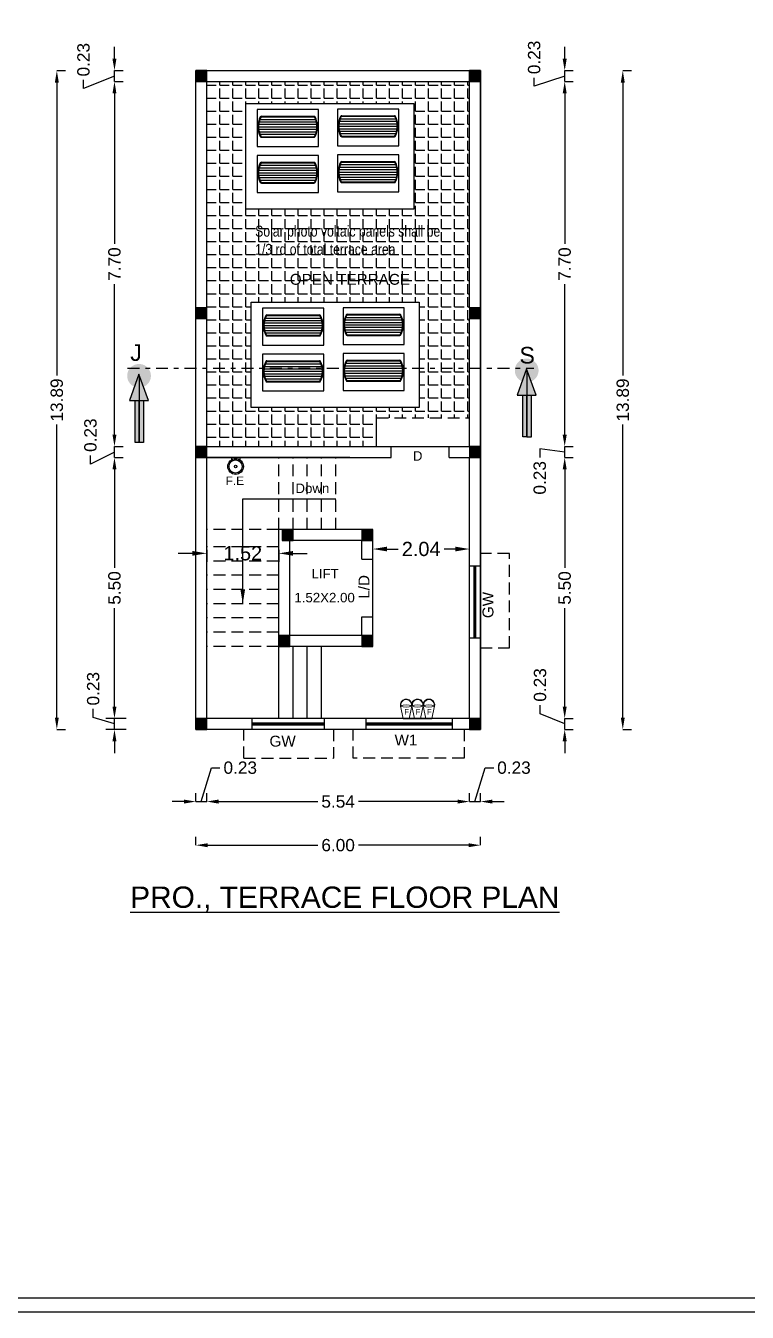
# Model space of a CAD drawing. Header units: metres. Extents: x 31 to 185, y 214 to 372.
# Drawn here: x 93.42 to 108.63, y 253.11 to 280.24 of the extents above; entities that cross this region are included whole.
import ezdxf

# ---------------------------------------------------------------- set-up
doc = ezdxf.new("R2010")
doc.units = ezdxf.units.M
doc.header["$MEASUREMENT"] = 0
doc.linetypes.add('DASHDOT2', pattern=[0.5, 0.25, -0.125, 0, -0.125])
doc.linetypes.add('DASHED2', pattern=[0.375, 0.25, -0.125])
doc.layers.add('0 @ 1', color=7, linetype='Continuous')
doc.layers.add('SOLAR_PANEL', color=3, linetype='Continuous')
doc.styles.add('M Arial', font='arial.ttf', dxfattribs={"height": 9})
doc.styles.add('ROMANT', font='arial.ttf', dxfattribs={"height": 15})
doc.styles.add('SANSSERIF', font='sanss___.ttf', dxfattribs={"width": 0.8, "height": 4})
doc.styles.get("Standard").update_dxf_attribs({"font": 'arial.ttf'})
doc.styles.add('style1', font='arialbd.ttf', dxfattribs={"height": 9})
doc.styles.add('style2', font='arial.ttf')
doc.dimstyles.new('Annotative', dxfattribs={"dimscale": 0, "dimtxt": 0.3, "dimasz": 0.3, "dimexe": 0.18, "dimexo": 0.0625, "dimgap": 0.09, "dimtad": 0, "dimzin": 0, "dimdsep": 46, "dimtxsty": 'Standard', "dimcen": 0.09, "dimadec": 0, "dimazin": 0, "dimtfac": 1, "dimtofl": 0, "dimtmove": 0, "dimatfit": 3, "dimfxl": 0, "dimtolj": 1, "dimtzin": 0, "dimarcsym": 0})
doc.dimstyles.new('Standard$0', dxfattribs={"dimtxt": 0.5, "dimasz": 0.5, "dimexe": 0, "dimexo": 1, "dimgap": 0, "dimtad": 0, "dimdec": 4, "dimzin": 0, "dimdsep": 46, "dimlunit": 4, "dimtxsty": 'Standard', "dimcen": 0.09, "dimadec": 0, "dimazin": 0, "dimtfac": 1, "dimtdec": 4, "dimtofl": 0, "dimtmove": 0, "dimatfit": 3, "dimfxl": 0, "dimtolj": 1, "dimtzin": 0, "dimarcsym": 0})
doc.dimstyles.new('STANDARD$7', dxfattribs={"dimtxt": 200, "dimasz": 100, "dimexe": 200, "dimexo": 200, "dimgap": 100, "dimtad": 1, "dimzin": 12, "dimdsep": 46, "dimtxsty": 'style1', "dimblk": 'OBLIQUE', "dimblk1": 'DOT', "dimblk2": 'DOT', "dimsah": 1, "dimcen": 200, "dimse1": 1, "dimse2": 1, "dimclrd": 6, "dimclre": 3, "dimclrt": 6, "dimadec": 0, "dimazin": 0, "dimtfac": 1, "dimtix": 1, "dimtmove": 2, "dimatfit": 3, "dimldrblk": 'DOT', "dimfxl": 0, "dimtolj": 1, "dimtzin": 12, "dimarcsym": 0})

# ---------------------------------------------------------------- blocks, each defined once
blk = doc.blocks.new('*D245')
at = {"color": 0, "lineweight": -2, "ltscale": 10}
for p, q in [((97.233, 269.187), (97.233, 268.931)), ((98.753, 269.187), (98.753, 268.931)), ((96.933, 269.111), (96.633, 269.111)), ((99.053, 269.111), (99.353, 269.111))]:
    blk.add_line(p, q, dxfattribs=at)
for points in [[(96.933, 269.161), (96.933, 269.061), (97.233, 269.111)], [(99.053, 269.161), (99.053, 269.061), (98.753, 269.111)]]:
    blk.add_solid(points, dxfattribs=at)
at = {"layer": 'Defpoints', "color": 0, "lineweight": -2, "ltscale": 10}
for p in [(97.233, 269.249), (98.753, 269.249), (97.233, 269.111)]:
    blk.add_point(p, dxfattribs=at)
at = {"color": 0, "lineweight": -2, "ltscale": 10, "insert": (97.993, 269.111), "char_height": 0.3, "attachment_point": 5}
blk.add_mtext('\\A1;1.52', dxfattribs=at)
blk = doc.blocks.new('*D246')
at = {"color": 0, "lineweight": -2, "ltscale": 10}
for p, q in [((100.733, 269.202), (100.733, 269.382)), ((101.033, 269.202), (101.272, 269.202)), ((102.473, 269.202), (102.235, 269.202)), ((102.773, 269.202), (102.773, 269.382))]:
    blk.add_line(p, q, dxfattribs=at)
for points in [[(101.033, 269.252), (101.033, 269.152), (100.733, 269.202)], [(102.473, 269.252), (102.473, 269.152), (102.773, 269.202)]]:
    blk.add_solid(points, dxfattribs=at)
at = {"layer": 'Defpoints', "color": 0, "lineweight": -2, "ltscale": 10}
for p in [(100.733, 269.192), (102.773, 269.202), (102.773, 269.192)]:
    blk.add_point(p, dxfattribs=at)
at = {"color": 0, "lineweight": -2, "ltscale": 10, "insert": (101.753, 269.202), "char_height": 0.3, "attachment_point": 5}
blk.add_mtext('\\A1;2.04', dxfattribs=at)
blk = doc.blocks.new('*D150')
at = {"color": 0, "lineweight": -2}
for p, q in [((104.26, 265.728), (104.26, 265.908)), ((104.779, 265.879), (104.779, 266.129)), ((104.779, 265.514), (104.26, 265.728)), ((104.779, 265.629), (104.959, 265.629)), ((104.779, 265.399), (104.779, 265.629)), ((104.779, 265.399), (104.959, 265.399)), ((104.779, 265.149), (104.779, 264.899))]:
    blk.add_line(p, q, dxfattribs=at)
for points in [[(104.737, 265.879), (104.821, 265.879), (104.779, 265.629)], [(104.737, 265.149), (104.821, 265.149), (104.779, 265.399)]]:
    blk.add_solid(points, dxfattribs=at)
at = {"layer": 'Defpoints', "color": 0, "lineweight": -2}
for p in [(104.779, 265.629), (104.779, 265.629), (104.779, 265.399)]:
    blk.add_point(p, dxfattribs=at)
at = {"color": 0, "insert": (104.26, 266.336), "char_height": 0.26, "attachment_point": 5, "rotation": 90}
blk.add_mtext('\\A1;0.23', dxfattribs=at)
blk = doc.blocks.new('*D151')
at = {"color": 0, "lineweight": -2}
for p, q in [((104.779, 271.132), (104.959, 271.132)), ((104.779, 270.882), (104.779, 268.808)), ((104.779, 265.879), (104.779, 267.954)), ((104.779, 265.629), (104.959, 265.629))]:
    blk.add_line(p, q, dxfattribs=at)
for points in [[(104.737, 270.882), (104.821, 270.882), (104.779, 271.132)], [(104.737, 265.879), (104.821, 265.879), (104.779, 265.629)]]:
    blk.add_solid(points, dxfattribs=at)
at = {"layer": 'Defpoints', "color": 0, "lineweight": -2}
for p in [(104.779, 271.132), (104.779, 271.132), (104.779, 265.629)]:
    blk.add_point(p, dxfattribs=at)
at = {"color": 0, "insert": (104.779, 268.381), "char_height": 0.26, "attachment_point": 5, "rotation": 90}
blk.add_mtext('\\A1;5.50', dxfattribs=at)
blk = doc.blocks.new('*D128')
at = {"color": 0, "lineweight": -2}
for p, q in [((104.779, 271.612), (104.779, 271.862)), ((104.779, 271.362), (104.959, 271.362)), ((104.779, 271.132), (104.779, 271.362)), ((104.779, 271.247), (104.254, 271.312)), ((104.254, 271.312), (104.254, 271.132)), ((104.779, 271.132), (104.959, 271.132)), ((104.779, 270.882), (104.779, 270.632))]:
    blk.add_line(p, q, dxfattribs=at)
for points in [[(104.737, 271.612), (104.821, 271.612), (104.779, 271.362)], [(104.737, 270.882), (104.821, 270.882), (104.779, 271.132)]]:
    blk.add_solid(points, dxfattribs=at)
at = {"layer": 'Defpoints', "color": 0, "lineweight": -2}
for p in [(104.779, 271.362), (104.779, 271.362), (104.779, 271.132)]:
    blk.add_point(p, dxfattribs=at)
at = {"color": 0, "insert": (104.254, 270.704), "char_height": 0.26, "attachment_point": 5, "rotation": 90}
blk.add_mtext('\\A1;0.23', dxfattribs=at)
blk = doc.blocks.new('*D129')
at = {"color": 0, "lineweight": -2}
for p, q in [((104.779, 279.061), (104.959, 279.061)), ((104.779, 278.811), (104.779, 275.638)), ((104.779, 271.612), (104.779, 274.785)), ((104.779, 271.362), (104.959, 271.362))]:
    blk.add_line(p, q, dxfattribs=at)
for points in [[(104.737, 278.811), (104.821, 278.811), (104.779, 279.061)], [(104.737, 271.612), (104.821, 271.612), (104.779, 271.362)]]:
    blk.add_solid(points, dxfattribs=at)
at = {"layer": 'Defpoints', "color": 0, "lineweight": -2}
for p in [(104.779, 279.061), (104.779, 279.061), (104.779, 271.362)]:
    blk.add_point(p, dxfattribs=at)
at = {"color": 0, "insert": (104.779, 275.212), "char_height": 0.26, "attachment_point": 5, "rotation": 90}
blk.add_mtext('\\A1;7.70', dxfattribs=at)
blk = doc.blocks.new('*D130')
at = {"color": 0, "lineweight": -2}
for p, q in [((104.779, 279.541), (104.779, 279.791)), ((104.779, 279.291), (104.959, 279.291)), ((104.779, 279.061), (104.779, 279.291)), ((104.779, 279.176), (104.136, 278.963)), ((104.136, 278.963), (104.136, 279.143)), ((104.779, 279.061), (104.959, 279.061)), ((104.779, 278.811), (104.779, 278.561))]:
    blk.add_line(p, q, dxfattribs=at)
for points in [[(104.737, 279.541), (104.821, 279.541), (104.779, 279.291)], [(104.737, 278.811), (104.821, 278.811), (104.779, 279.061)]]:
    blk.add_solid(points, dxfattribs=at)
at = {"layer": 'Defpoints', "color": 0, "lineweight": -2}
for p in [(104.779, 279.291), (104.779, 279.291), (104.779, 279.061)]:
    blk.add_point(p, dxfattribs=at)
at = {"color": 0, "insert": (104.136, 279.57), "char_height": 0.26, "attachment_point": 5, "rotation": 90}
blk.add_mtext('\\A1;0.23', dxfattribs=at)
blk = doc.blocks.new('*D131')
at = {"color": 0, "lineweight": -2}
for p, q in [((106.004, 279.291), (106.184, 279.291)), ((106.004, 279.041), (106.004, 272.862)), ((106.004, 265.649), (106.004, 271.828)), ((106.004, 265.399), (106.184, 265.399))]:
    blk.add_line(p, q, dxfattribs=at)
for points in [[(105.962, 279.041), (106.045, 279.041), (106.004, 279.291)], [(105.962, 265.649), (106.045, 265.649), (106.004, 265.399)]]:
    blk.add_solid(points, dxfattribs=at)
at = {"layer": 'Defpoints', "color": 0, "lineweight": -2}
for p in [(106.004, 279.291), (106.004, 279.291), (106.004, 265.399)]:
    blk.add_point(p, dxfattribs=at)
at = {"color": 0, "insert": (106.004, 272.345), "char_height": 0.26, "attachment_point": 5, "rotation": 90}
blk.add_mtext('\\A1;13.89', dxfattribs=at)
blk = doc.blocks.new('*D132')
at = {"color": 0, "lineweight": -2}
for p, q in [((95.289, 265.879), (95.289, 266.129)), ((94.841, 265.649), (94.841, 265.829)), ((95.289, 265.514), (94.841, 265.649)), ((95.533, 265.629), (95.109, 265.629)), ((95.289, 265.399), (95.289, 265.629)), ((95.533, 265.399), (95.109, 265.399)), ((95.289, 265.149), (95.289, 264.899))]:
    blk.add_line(p, q, dxfattribs=at)
for points in [[(95.247, 265.879), (95.33, 265.879), (95.289, 265.629)], [(95.247, 265.149), (95.33, 265.149), (95.289, 265.399)]]:
    blk.add_solid(points, dxfattribs=at)
at = {"layer": 'Defpoints', "color": 0, "lineweight": -2}
for p in [(95.289, 265.629), (95.596, 265.629), (95.596, 265.399)]:
    blk.add_point(p, dxfattribs=at)
at = {"color": 0, "insert": (94.841, 266.256), "char_height": 0.26, "attachment_point": 5, "rotation": 90}
blk.add_mtext('\\A1;0.23', dxfattribs=at)
blk = doc.blocks.new('*D133')
at = {"color": 0, "lineweight": -2}
for p, q in [((95.289, 271.132), (95.469, 271.132)), ((95.289, 270.882), (95.289, 268.808)), ((95.289, 265.879), (95.289, 267.954)), ((95.533, 265.629), (95.109, 265.629))]:
    blk.add_line(p, q, dxfattribs=at)
for points in [[(95.247, 270.882), (95.33, 270.882), (95.289, 271.132)], [(95.247, 265.879), (95.33, 265.879), (95.289, 265.629)]]:
    blk.add_solid(points, dxfattribs=at)
at = {"layer": 'Defpoints', "color": 0, "lineweight": -2}
for p in [(95.289, 271.132), (95.289, 271.132), (95.596, 265.629)]:
    blk.add_point(p, dxfattribs=at)
at = {"color": 0, "insert": (95.289, 268.381), "char_height": 0.26, "attachment_point": 5, "rotation": 90}
blk.add_mtext('\\A1;5.50', dxfattribs=at)
blk = doc.blocks.new('*D134')
at = {"color": 0, "lineweight": -2}
for p, q in [((95.289, 271.612), (95.289, 271.862)), ((95.289, 271.362), (95.469, 271.362)), ((95.289, 271.132), (95.289, 271.362)), ((95.289, 271.247), (94.783, 270.995)), ((94.783, 270.995), (94.783, 271.175)), ((95.289, 271.132), (95.469, 271.132)), ((95.289, 270.882), (95.289, 270.632))]:
    blk.add_line(p, q, dxfattribs=at)
for points in [[(95.247, 271.612), (95.33, 271.612), (95.289, 271.362)], [(95.247, 270.882), (95.33, 270.882), (95.289, 271.132)]]:
    blk.add_solid(points, dxfattribs=at)
at = {"layer": 'Defpoints', "color": 0, "lineweight": -2}
for p in [(95.289, 271.362), (95.289, 271.362), (95.289, 271.132)]:
    blk.add_point(p, dxfattribs=at)
at = {"color": 0, "insert": (94.783, 271.603), "char_height": 0.26, "attachment_point": 5, "rotation": 90}
blk.add_mtext('\\A1;0.23', dxfattribs=at)
blk = doc.blocks.new('*D135')
at = {"color": 0, "lineweight": -2}
for p, q in [((95.289, 279.061), (95.469, 279.061)), ((95.289, 278.811), (95.289, 275.638)), ((95.289, 271.612), (95.289, 274.785)), ((95.289, 271.362), (95.469, 271.362))]:
    blk.add_line(p, q, dxfattribs=at)
for points in [[(95.247, 278.811), (95.33, 278.811), (95.289, 279.061)], [(95.247, 271.612), (95.33, 271.612), (95.289, 271.362)]]:
    blk.add_solid(points, dxfattribs=at)
at = {"layer": 'Defpoints', "color": 0, "lineweight": -2}
for p in [(95.289, 279.061), (95.289, 279.061), (95.289, 271.362)]:
    blk.add_point(p, dxfattribs=at)
at = {"color": 0, "insert": (95.289, 275.212), "char_height": 0.26, "attachment_point": 5, "rotation": 90}
blk.add_mtext('\\A1;7.70', dxfattribs=at)
blk = doc.blocks.new('*D136')
at = {"color": 0, "lineweight": -2}
for p, q in [((95.289, 279.541), (95.289, 279.791)), ((95.289, 279.291), (95.469, 279.291)), ((95.289, 279.061), (95.289, 279.291)), ((95.289, 279.176), (94.636, 278.914)), ((94.636, 278.914), (94.636, 279.094)), ((95.289, 279.061), (95.469, 279.061)), ((95.289, 278.811), (95.289, 278.561))]:
    blk.add_line(p, q, dxfattribs=at)
for points in [[(95.247, 279.541), (95.33, 279.541), (95.289, 279.291)], [(95.247, 278.811), (95.33, 278.811), (95.289, 279.061)]]:
    blk.add_solid(points, dxfattribs=at)
at = {"layer": 'Defpoints', "color": 0, "lineweight": -2}
for p in [(95.289, 279.291), (95.289, 279.291), (95.289, 279.061)]:
    blk.add_point(p, dxfattribs=at)
at = {"color": 0, "insert": (94.636, 279.522), "char_height": 0.26, "attachment_point": 5, "rotation": 90}
blk.add_mtext('\\A1;0.23', dxfattribs=at)
blk = doc.blocks.new('*D137')
at = {"color": 0, "lineweight": -2}
for p, q in [((94.074, 279.291), (94.254, 279.291)), ((94.074, 279.041), (94.074, 272.862)), ((94.074, 265.649), (94.074, 271.828)), ((94.074, 265.399), (94.254, 265.399))]:
    blk.add_line(p, q, dxfattribs=at)
for points in [[(94.032, 279.041), (94.115, 279.041), (94.074, 279.291)], [(94.032, 265.649), (94.115, 265.649), (94.074, 265.399)]]:
    blk.add_solid(points, dxfattribs=at)
at = {"layer": 'Defpoints', "color": 0, "lineweight": -2}
for p in [(94.074, 279.291), (94.074, 279.291), (94.074, 265.399)]:
    blk.add_point(p, dxfattribs=at)
at = {"color": 0, "insert": (94.074, 272.345), "char_height": 0.26, "attachment_point": 5, "rotation": 90}
blk.add_mtext('\\A1;13.89', dxfattribs=at)
blk = doc.blocks.new('*D138')
at = {"color": 0, "lineweight": -2}
for p, q in [((97.118, 263.876), (97.332, 264.59)), ((97.332, 264.59), (97.512, 264.59)), ((97.003, 263.876), (97.003, 264.056)), ((97.233, 263.876), (97.233, 264.056)), ((96.753, 263.876), (96.503, 263.876)), ((97.003, 263.876), (97.233, 263.876)), ((97.483, 263.876), (97.733, 263.876))]:
    blk.add_line(p, q, dxfattribs=at)
for points in [[(96.753, 263.918), (96.753, 263.834), (97.003, 263.876)], [(97.483, 263.918), (97.483, 263.834), (97.233, 263.876)]]:
    blk.add_solid(points, dxfattribs=at)
at = {"layer": 'Defpoints', "color": 0, "lineweight": -2}
for p in [(97.003, 263.876), (97.233, 263.876), (97.233, 263.876)]:
    blk.add_point(p, dxfattribs=at)
at = {"color": 0, "insert": (97.94, 264.59), "char_height": 0.26, "attachment_point": 5}
blk.add_mtext('\\A1;0.23', dxfattribs=at)
blk = doc.blocks.new('*D139')
at = {"color": 0, "lineweight": -2}
for p, q in [((97.233, 263.876), (97.233, 264.056)), ((102.773, 263.876), (102.773, 264.056)), ((97.483, 263.876), (99.576, 263.876)), ((102.523, 263.876), (100.43, 263.876))]:
    blk.add_line(p, q, dxfattribs=at)
for points in [[(97.483, 263.918), (97.483, 263.834), (97.233, 263.876)], [(102.523, 263.918), (102.523, 263.834), (102.773, 263.876)]]:
    blk.add_solid(points, dxfattribs=at)
at = {"layer": 'Defpoints', "color": 0, "lineweight": -2}
for p in [(97.233, 263.876), (102.773, 263.876), (102.773, 263.876)]:
    blk.add_point(p, dxfattribs=at)
at = {"color": 0, "insert": (100.003, 263.876), "char_height": 0.26, "attachment_point": 5}
blk.add_mtext('\\A1;5.54', dxfattribs=at)
blk = doc.blocks.new('*D140')
at = {"color": 0, "lineweight": -2}
for p, q in [((102.888, 263.876), (103.102, 264.59)), ((103.102, 264.59), (103.282, 264.59)), ((102.773, 263.876), (102.773, 264.056)), ((103.003, 263.876), (103.003, 264.056)), ((102.523, 263.876), (102.273, 263.876)), ((102.773, 263.876), (103.003, 263.876)), ((103.253, 263.876), (103.503, 263.876))]:
    blk.add_line(p, q, dxfattribs=at)
for points in [[(102.523, 263.918), (102.523, 263.834), (102.773, 263.876)], [(103.253, 263.918), (103.253, 263.834), (103.003, 263.876)]]:
    blk.add_solid(points, dxfattribs=at)
at = {"layer": 'Defpoints', "color": 0, "lineweight": -2}
for p in [(102.773, 263.876), (103.003, 263.876), (103.003, 263.876)]:
    blk.add_point(p, dxfattribs=at)
at = {"color": 0, "insert": (103.71, 264.59), "char_height": 0.26, "attachment_point": 5}
blk.add_mtext('\\A1;0.23', dxfattribs=at)
blk = doc.blocks.new('*D141')
at = {"color": 0, "lineweight": -2}
for p, q in [((97.003, 262.956), (97.003, 263.136)), ((97.253, 262.956), (99.575, 262.956)), ((102.753, 262.956), (100.431, 262.956)), ((103.003, 262.956), (103.003, 263.136))]:
    blk.add_line(p, q, dxfattribs=at)
for points in [[(97.253, 262.997), (97.253, 262.914), (97.003, 262.956)], [(102.753, 262.997), (102.753, 262.914), (103.003, 262.956)]]:
    blk.add_solid(points, dxfattribs=at)
at = {"layer": 'Defpoints', "color": 0, "lineweight": -2}
for p in [(97.003, 262.956), (103.003, 262.956), (103.003, 262.956)]:
    blk.add_point(p, dxfattribs=at)
at = {"color": 0, "insert": (100.003, 262.956), "char_height": 0.26, "attachment_point": 5}
blk.add_mtext('\\A1;6.00', dxfattribs=at)
blk = doc.blocks.new('_Dot')
at = {"color": 0, "linetype": 'ByBlock', "lineweight": -2}
blk.add_line((-0.5, 0), (-1, 0), dxfattribs=at)
at = {"color": 0, "linetype": 'ByBlock', "const_width": 0.5}
blk.add_lwpolyline([(-0.25, 0, 1), (0.25, 0, 1)], format="xyb", close=True, dxfattribs=at)
blk = doc.blocks.new('_Oblique')
at = {"color": 0, "linetype": 'ByBlock', "lineweight": -2}
blk.add_line((-0.5, -0.5), (0.5, 0.5), dxfattribs=at)
blk = doc.blocks.new('GDFG')
at = {"lineweight": 0}
for p, q in [((5950.518, 117.918), (5950.628, 117.402)), ((5950.993, 117.919), (5950.884, 117.402)), ((5950.993, 117.92), (5951.103, 117.403)), ((5951.468, 117.921), (5951.358, 117.403)), ((5951.468, 117.919), (5951.577, 117.403)), ((5951.943, 117.92), (5951.833, 117.403))]:
    blk.add_line(p, q, dxfattribs=at)
for centre, radius, start, end in [((5950.756, 117.968), 0.243, 12.1056, 192.1056), ((5951.231, 117.97), 0.243, 12.1056, 192.1056), ((5951.705, 117.969), 0.243, 347.6799, 192.1056), ((5950.757, 117.374), 0.594, 66.533, 113.6815), ((5950.757, 118.464), 0.594, 246.3185, 293.467), ((5950.756, 117.968), 0.218, 349.6094, 190.4871), ((5951.232, 117.376), 0.594, 66.533, 113.6815), ((5951.232, 118.466), 0.594, 246.3185, 293.467), ((5950.756, 117.968), 0.243, 347.6799, 348.8895), ((5951.231, 117.969), 0.218, 349.6094, 190.4871), ((5951.706, 117.375), 0.594, 66.533, 113.6815), ((5951.231, 117.97), 0.243, 347.6799, 348.3201), ((5951.706, 118.465), 0.594, 246.3185, 293.467), ((5951.706, 117.968), 0.218, 349.6094, 190.4871)]:
    blk.add_arc(centre, radius, start, end, dxfattribs=at)
at = {"lineweight": 0, "char_height": 0.22858, "attachment_point": 1, "style": 'M Arial'}
for insert in [(5950.408, 117.791), (5950.883, 117.793), (5951.357, 117.792)]:
    blk.add_mtext_dynamic_manual_height_columns('{\\W3.054932; }F', width=0.69628, gutter_width=1.143, heights=[0], dxfattribs=dict(at, insert=insert))
blk = doc.blocks.new('HFHFGH')
at = {"color": 1}
blk.add_line((3314.058, 537.05), (3315.263, 537.051), dxfattribs=at)
at = {"lineweight": -2}
blk.add_blockref('GDFG', (-2636.57, 419.649), dxfattribs=at)
blk = doc.blocks.new('WERTY')
for p, q in [((106.704, 34.661), (106.704, 34.554)), ((107.105, 34.542), (107.105, 34.649))]:
    blk.add_line(p, q)
at = {"linetype": 'ByBlock', "ltscale": 0.5}
blk.add_line((106.704, 34.661), (107.105, 34.661), dxfattribs=at)
for radius in [0.367, 0.308, 0.0591]:
    blk.add_circle((106.896, 34.241), radius)
blk = doc.blocks.new('TDGDG')
at = {"ltscale": 5}
h = blk.add_hatch(color=256, dxfattribs=at)
h.dxf.hatch_style = 1
h.paths.add_polyline_path([(-3790.508, -161.781), (-3790.508, -162.183), (-3789.95, -161.974)])
h.paths.add_polyline_path([(-3791.389, -161.898), (-3791.389, -161.981), (-3790.508, -161.981), (-3790.508, -161.898)])
h.paths.add_polyline_path([(-3790.508, -162.075), (-3790.508, -161.982), (-3791.39, -161.982), (-3791.39, -162.075)])
for points in [[(-3791.39, -161.981), (-3790.508, -161.981), (-3790.508, -162.075), (-3791.39, -162.075)], [(-3790.508, -161.982), (-3791.389, -161.982), (-3791.389, -161.898), (-3790.508, -161.898)]]:
    blk.add_lwpolyline(points, close=True, dxfattribs=at)
blk.add_lwpolyline([(-3789.95, -161.974), (-3790.508, -161.781), (-3790.508, -162.183), (-3789.95, -161.974)], dxfattribs=at)
blk.add_leader([(-3789.986, -161.981), (-3791.39, -161.981)], dimstyle='STANDARD$7', override={"dimasz": 0.5, "dimgap": 100, "dimtad": 0, "dimfxl": 7.5, "dimfxlon": 1}, dxfattribs=at)

msp = doc.modelspace()

# ---------------------------------------------------------------- hatches: boundary and pattern name
at = {"lineweight": -2, "ltscale": 10}
h = msp.add_hatch(color=4, dxfattribs=at)
h.dxf.hatch_style = 1
h.paths.add_polyline_path([(97.233, 279.291), (97.003, 279.291), (97.003, 279.061), (97.233, 279.061)])
h = msp.add_hatch(color=4, dxfattribs=at)
h.dxf.hatch_style = 1
h.paths.add_polyline_path([(103.003, 279.291), (102.773, 279.291), (102.773, 279.061), (103.003, 279.061)])
h = msp.add_hatch(dxfattribs=at)
h.set_pattern_fill('ANGLE', color=4)
h.set_pattern_definition([(0, (-202.51623, -8.9378), (0, 0.275), [0.2, -0.075]), (90, (-202.51623, -8.9378), (-0.275, 0), [0.2, -0.075])])
h.paths.add_polyline_path([(102.773, 279.061), (97.233, 279.061), (97.233, 274.291), (97.233, 274.061), (97.233, 271.362), (100.813, 271.362), (100.813, 271.972), (102.773, 271.972), (102.773, 274.061), (102.773, 274.291)])
h.paths.add_polyline_path([(101.597, 276.373), (98.055, 276.373), (98.055, 278.599), (101.597, 278.599)], flags=16)
h.paths.add_polyline_path([(101.283, 276.737), (99.99, 276.737), (99.99, 277.514), (101.283, 277.514)], flags=0)
h.paths.add_polyline_path([(101.212, 276.944, -0.27917), (101.189, 276.93), (100.079, 276.93, -0.27917), (100.056, 276.944, -0.245693), (100.056, 277.36, -0.27917), (100.079, 277.374), (101.189, 277.374, -0.27917), (101.212, 277.36, -0.245693)], flags=0)
h.paths.add_polyline_path([(101.204, 276.958, -0.284353), (101.181, 276.943), (100.087, 276.943, -0.284353), (100.064, 276.958, -0.235533), (100.064, 277.346, -0.284353), (100.087, 277.361), (101.181, 277.361, -0.284353), (101.204, 277.346, -0.235533)], flags=0)
h.paths.add_polyline_path([(101.283, 277.705), (99.99, 277.705), (99.99, 278.481), (101.283, 278.481)], flags=0)
h.paths.add_polyline_path([(101.212, 277.912, -0.27917), (101.189, 277.898), (100.079, 277.898, -0.27917), (100.056, 277.912, -0.245693), (100.056, 278.327, -0.27917), (100.079, 278.341), (101.189, 278.341, -0.27917), (101.212, 278.327, -0.245693)], flags=0)
h.paths.add_polyline_path([(101.204, 277.925, -0.284353), (101.181, 277.911), (100.087, 277.911, -0.284353), (100.064, 277.925, -0.235533), (100.064, 278.314, -0.284353), (100.087, 278.328), (101.181, 278.328, -0.284353), (101.204, 278.314, -0.235533)], flags=0)
h.paths.add_polyline_path([(99.589, 276.724), (98.297, 276.724), (98.297, 277.501), (99.589, 277.501)], flags=0)
h.paths.add_polyline_path([(99.589, 277.692), (98.297, 277.692), (98.297, 278.469), (99.589, 278.469)], flags=0)
h.paths.add_polyline_path([(99.518, 276.931, -0.27917), (99.495, 276.917), (98.385, 276.917, -0.27917), (98.362, 276.931, -0.245693), (98.362, 277.347, -0.27917), (98.385, 277.361), (99.495, 277.361, -0.27917), (99.518, 277.347, -0.245693)], flags=0)
h.paths.add_polyline_path([(99.51, 276.945, -0.284353), (99.487, 276.931), (98.393, 276.931, -0.284353), (98.37, 276.945, -0.235533), (98.37, 277.334, -0.284353), (98.393, 277.348), (99.487, 277.348, -0.284353), (99.51, 277.334, -0.235533)], flags=0)
h.paths.add_polyline_path([(99.518, 277.899, -0.27917), (99.495, 277.885), (98.385, 277.885, -0.27917), (98.362, 277.899, -0.245693), (98.362, 278.315, -0.27917), (98.385, 278.329), (99.495, 278.329, -0.27917), (99.518, 278.315, -0.245693)], flags=0)
h.paths.add_polyline_path([(99.51, 277.912, -0.284353), (99.487, 277.898), (98.393, 277.898, -0.284353), (98.37, 277.912, -0.235533), (98.37, 278.301, -0.284353), (98.393, 278.316), (99.487, 278.316, -0.284353), (99.51, 278.301, -0.235533)], flags=0)
h.paths.add_polyline_path([(101.713, 274.409), (101.713, 272.184), (98.17, 272.184), (98.17, 274.409)], flags=16)
h.paths.add_polyline_path([(101.398, 274.292), (101.398, 273.515), (100.106, 273.515), (100.106, 274.292)], flags=0)
h.paths.add_polyline_path([(101.327, 273.722, -0.27917), (101.304, 273.708), (100.195, 273.708, -0.27917), (100.172, 273.722, -0.245693), (100.172, 274.138, -0.27917), (100.195, 274.152), (101.304, 274.152, -0.27917), (101.327, 274.138, -0.245693)], flags=0)
h.paths.add_polyline_path([(101.296, 274.139), (100.203, 274.139, 0.284353), (100.179, 274.125, 0.023698), (100.163, 274.087), (101.336, 274.087, 0.023698), (101.32, 274.125, 0.284353)], flags=0)
h.paths.add_polyline_path([(99.705, 274.279), (99.705, 273.502), (98.412, 273.502), (98.412, 274.279)], flags=0)
h.paths.add_polyline_path([(99.634, 274.125, -0.245693), (99.634, 273.71, -0.27917), (99.611, 273.696), (98.501, 273.696, -0.27917), (98.478, 273.71, -0.245693), (98.478, 274.125, -0.27917), (98.501, 274.139), (99.611, 274.139, -0.27917)], flags=0)
h.paths.add_polyline_path([(99.626, 274.112, -0.235533), (99.626, 273.723, -0.284353), (99.603, 273.709), (98.509, 273.709, -0.284353), (98.486, 273.723, -0.235533), (98.486, 274.112, -0.284353), (98.509, 274.126), (99.603, 274.126, -0.284353)], flags=0)
h.paths.add_polyline_path([(101.398, 273.325), (101.398, 272.548), (100.106, 272.548), (100.106, 273.325)], flags=0)
h.paths.add_polyline_path([(101.327, 272.755, -0.27917), (101.304, 272.741), (100.195, 272.741, -0.27917), (100.172, 272.755, -0.245693), (100.172, 273.171, -0.27917), (100.195, 273.185), (101.304, 273.185, -0.27917), (101.327, 273.171, -0.245693)], flags=0)
h.paths.add_polyline_path([(101.296, 273.171), (100.203, 273.171, 0.284353), (100.179, 273.157, 0.023698), (100.163, 273.119), (101.336, 273.119, 0.023698), (101.32, 273.157, 0.284353)], flags=0)
h.paths.add_polyline_path([(99.705, 273.312), (99.705, 272.535), (98.412, 272.535), (98.412, 273.312)], flags=0)
h.paths.add_polyline_path([(99.634, 273.158, -0.245693), (99.634, 272.742, -0.27917), (99.611, 272.728), (98.501, 272.728, -0.27917), (98.478, 272.742, -0.245693), (98.478, 273.158, -0.27917), (98.501, 273.172), (99.611, 273.172, -0.27917)], flags=0)
h.paths.add_polyline_path([(99.626, 273.144, -0.235533), (99.626, 272.756, -0.284353), (99.603, 272.741), (98.509, 272.741, -0.284353), (98.486, 272.756, -0.235533), (98.486, 273.144, -0.284353), (98.509, 273.159), (99.603, 273.159, -0.284353)], flags=0)
h.paths.add_polyline_path([(98.171, 275.276), (102.13, 275.276), (102.13, 276.143), (98.171, 276.143)], flags=24)
h.paths.add_polyline_path([(98.924, 274.711), (101.578, 274.711), (101.578, 275.068), (98.924, 275.068)], flags=24)
h = msp.add_hatch(color=1, dxfattribs=at)
h.dxf.hatch_style = 1
h.paths.add_polyline_path([(97.233, 274.291), (97.003, 274.291), (97.003, 274.061), (97.233, 274.061)])
h = msp.add_hatch(color=4, dxfattribs=at)
h.dxf.hatch_style = 1
h.paths.add_polyline_path([(103.003, 274.291), (102.773, 274.291), (102.773, 274.061), (103.003, 274.061)])
h = msp.add_hatch(color=4, dxfattribs=at)
h.dxf.hatch_style = 1
h.paths.add_polyline_path([(97.233, 271.362), (97.003, 271.362), (97.003, 271.132), (97.233, 271.132)])
h = msp.add_hatch(color=4, dxfattribs=at)
h.dxf.hatch_style = 1
h.paths.add_polyline_path([(103.003, 271.362), (102.773, 271.362), (102.773, 271.132), (103.003, 271.132)])
h = msp.add_hatch(color=4, dxfattribs=at)
h.dxf.hatch_style = 1
h.paths.add_polyline_path([(99.053, 269.612), (98.823, 269.612), (98.823, 269.382), (99.053, 269.382)])
h = msp.add_hatch(color=4, dxfattribs=at)
h.dxf.hatch_style = 1
h.paths.add_polyline_path([(100.733, 269.612), (100.503, 269.612), (100.503, 269.382), (100.733, 269.382)])
h = msp.add_hatch(color=4, dxfattribs=at)
h.dxf.hatch_style = 1
h.paths.add_polyline_path([(98.983, 267.379), (98.753, 267.379), (98.753, 267.149), (98.983, 267.149)])
h = msp.add_hatch(color=4, dxfattribs=at)
h.dxf.hatch_style = 1
h.paths.add_polyline_path([(100.733, 267.379), (100.503, 267.379), (100.503, 267.149), (100.733, 267.149)])
h = msp.add_hatch(color=4, dxfattribs=at)
h.dxf.hatch_style = 1
h.paths.add_polyline_path([(97.233, 265.629), (97.003, 265.629), (97.003, 265.399), (97.233, 265.399)])
h = msp.add_hatch(color=4, dxfattribs=at)
h.dxf.hatch_style = 1
h.paths.add_polyline_path([(103.003, 265.629), (102.773, 265.629), (102.773, 265.399), (103.003, 265.399)])

# ---------------------------------------------------------------- linework, layer by layer
at = {"color": 1, "lineweight": -2, "ltscale": 10}
for p, q in [((97.003, 279.291), (103.003, 279.291)), ((97.003, 274.291), (97.003, 279.291)), ((97.233, 274.291), (97.233, 279.291)), ((102.773, 274.291), (102.773, 279.291)), ((103.003, 274.291), (103.003, 279.291)), ((97.003, 279.061), (103.003, 279.061)), ((102.773, 279.061), (103.003, 279.061)), ((97.003, 265.399), (97.003, 274.291)), ((97.233, 271.362), (97.233, 274.061)), ((102.773, 271.362), (102.773, 274.061)), ((103.003, 265.399), (103.003, 274.291)), ((97.233, 271.362), (100.223, 271.362)), ((97.233, 271.362), (103.003, 271.362)), ((101.123, 271.132), (101.123, 271.362)), ((102.343, 271.132), (102.343, 271.362)), ((97.233, 265.629), (97.233, 271.132)), ((100.253, 271.132), (97.233, 271.132)), ((97.233, 271.132), (101.123, 271.132)), ((102.343, 271.132), (102.773, 271.132)), ((102.773, 265.629), (102.773, 271.132)), ((102.773, 268.848), (103.003, 268.848)), ((102.868, 267.328), (102.868, 268.848)), ((102.888, 267.328), (102.888, 268.848)), ((102.908, 267.328), (102.908, 268.848)), ((102.773, 267.328), (103.003, 267.328)), ((102.773, 265.629), (97.233, 265.629)), ((98.186, 265.629), (98.186, 265.399)), ((99.706, 265.629), (99.706, 265.399)), ((103.003, 265.399), (97.003, 265.399)), ((98.186, 265.534), (99.706, 265.534)), ((98.186, 265.514), (99.706, 265.514)), ((98.186, 265.494), (99.706, 265.494))]:
    msp.add_line(p, q, dxfattribs=at)
for p, q in [((98.327, 278.159), (99.553, 278.159)), ((98.337, 278.211), (99.543, 278.211)), ((98.353, 278.263), (99.527, 278.263)), ((98.385, 278.329), (99.51, 278.329)), ((98.393, 278.316), (99.503, 278.316)), ((100.018, 278.12), (101.25, 278.12)), ((100.021, 278.172), (101.247, 278.172)), ((100.031, 278.224), (101.237, 278.224)), ((100.047, 278.276), (101.221, 278.276)), ((100.079, 278.341), (101.204, 278.341)), ((100.087, 278.328), (101.196, 278.328)), ((98.324, 278.107), (99.556, 278.107)), ((98.327, 278.055), (99.553, 278.055)), ((98.337, 278.002), (99.543, 278.002)), ((98.353, 277.95), (99.527, 277.95)), ((98.385, 277.885), (99.495, 277.885)), ((98.393, 277.898), (99.487, 277.898)), ((100.021, 278.067), (101.247, 278.067)), ((100.031, 278.015), (101.237, 278.015)), ((100.047, 277.963), (101.221, 277.963)), ((100.079, 277.898), (101.189, 277.898)), ((100.087, 277.911), (101.181, 277.911)), ((98.353, 277.296), (99.527, 277.296)), ((98.385, 277.361), (99.51, 277.361)), ((98.393, 277.348), (99.503, 277.348)), ((100.047, 277.309), (101.221, 277.309)), ((100.079, 277.374), (101.204, 277.374)), ((100.087, 277.361), (101.196, 277.361)), ((98.324, 277.139), (99.556, 277.139)), ((98.327, 277.192), (99.553, 277.192)), ((98.327, 277.087), (99.553, 277.087)), ((98.337, 277.244), (99.543, 277.244)), ((98.337, 277.035), (99.543, 277.035)), ((100.018, 277.152), (101.25, 277.152)), ((100.021, 277.204), (101.247, 277.204)), ((100.021, 277.1), (101.247, 277.1)), ((100.031, 277.257), (101.237, 277.257)), ((100.031, 277.048), (101.237, 277.048)), ((98.353, 276.983), (99.527, 276.983)), ((98.385, 276.917), (99.495, 276.917)), ((98.393, 276.931), (99.487, 276.931)), ((100.047, 276.996), (101.221, 276.996)), ((100.079, 276.93), (101.189, 276.93)), ((100.087, 276.943), (101.181, 276.943)), ((98.469, 274.074), (99.643, 274.074)), ((98.501, 274.139), (99.626, 274.139)), ((98.509, 274.126), (99.618, 274.126)), ((100.163, 274.087), (101.336, 274.087)), ((100.195, 274.152), (101.32, 274.152)), ((100.203, 274.139), (101.312, 274.139)), ((98.44, 273.917), (99.672, 273.917)), ((98.443, 273.97), (99.669, 273.97)), ((98.443, 273.865), (99.669, 273.865)), ((98.453, 274.022), (99.659, 274.022)), ((98.453, 273.813), (99.659, 273.813)), ((100.134, 273.93), (101.365, 273.93)), ((100.137, 273.982), (101.362, 273.982)), ((100.137, 273.878), (101.362, 273.878)), ((100.146, 274.035), (101.353, 274.035)), ((100.146, 273.826), (101.353, 273.826)), ((100.163, 273.774), (101.336, 273.774)), ((98.469, 273.761), (99.643, 273.761)), ((98.501, 273.696), (99.611, 273.696)), ((98.509, 273.709), (99.603, 273.709)), ((100.195, 273.708), (101.304, 273.708)), ((100.203, 273.721), (101.296, 273.721)), ((98.443, 273.002), (99.669, 273.002)), ((98.453, 273.054), (99.659, 273.054)), ((98.469, 273.106), (99.643, 273.106)), ((98.501, 273.172), (99.626, 273.172)), ((98.509, 273.159), (99.618, 273.159)), ((100.134, 272.963), (101.365, 272.963)), ((100.137, 273.015), (101.362, 273.015)), ((100.146, 273.067), (101.353, 273.067)), ((100.163, 273.119), (101.336, 273.119)), ((100.195, 273.185), (101.32, 273.185)), ((100.203, 273.171), (101.312, 273.171)), ((98.44, 272.95), (99.672, 272.95)), ((98.443, 272.898), (99.669, 272.898)), ((98.453, 272.846), (99.659, 272.846)), ((98.469, 272.793), (99.643, 272.793)), ((98.501, 272.728), (99.611, 272.728)), ((98.509, 272.741), (99.603, 272.741)), ((100.137, 272.911), (101.362, 272.911)), ((100.146, 272.858), (101.353, 272.858)), ((100.163, 272.806), (101.336, 272.806)), ((100.195, 272.741), (101.304, 272.741)), ((100.203, 272.754), (101.296, 272.754))]:
    msp.add_line(p, q)
at = {"linetype": 'DASHED2', "lineweight": -2}
for p, q in [((100.813, 271.362), (100.813, 271.972)), ((100.813, 271.972), (102.773, 271.972)), ((98.753, 269.612), (98.753, 271.132)), ((99.053, 269.612), (99.053, 271.132)), ((99.353, 269.612), (99.353, 271.132)), ((99.653, 269.612), (99.653, 271.132)), ((99.953, 269.612), (99.953, 271.132)), ((98.753, 269.612), (97.233, 269.612)), ((98.753, 269.249), (97.233, 269.249)), ((98.753, 268.949), (97.233, 268.949)), ((103.613, 269.11), (103.003, 269.11)), ((103.613, 267.118), (103.613, 269.11)), ((98.753, 268.649), (97.233, 268.649)), ((98.753, 268.349), (97.233, 268.349)), ((98.753, 268.049), (97.233, 268.049)), ((98.753, 267.749), (97.233, 267.749)), ((98.753, 267.449), (97.233, 267.449)), ((98.753, 267.149), (97.233, 267.149)), ((103.003, 267.118), (103.613, 267.118)), ((98.014, 264.789), (98.014, 265.399)), ((99.906, 265.399), (99.906, 264.789)), ((100.317, 264.789), (100.317, 265.399)), ((102.657, 265.399), (102.657, 264.789)), ((98.014, 264.789), (99.906, 264.789)), ((102.657, 264.789), (100.317, 264.789))]:
    msp.add_line(p, q, dxfattribs=at)
at = {"lineweight": -2, "ltscale": 10}
for p, q in [((100.733, 269.612), (98.753, 269.612)), ((98.753, 267.149), (98.753, 269.612)), ((100.733, 269.612), (98.753, 269.612)), ((98.753, 267.149), (98.753, 269.612)), ((100.733, 267.149), (100.733, 269.612)), ((100.733, 267.149), (100.733, 269.612)), ((100.503, 269.379), (98.983, 269.379)), ((98.983, 267.379), (98.983, 269.379)), ((100.503, 269.379), (98.983, 269.379)), ((98.983, 267.379), (98.983, 269.379)), ((100.503, 268.989), (100.503, 269.379)), ((100.503, 268.989), (100.503, 269.379)), ((100.503, 268.989), (100.733, 268.989)), ((100.503, 268.989), (100.733, 268.989)), ((100.503, 267.379), (100.503, 267.769)), ((100.503, 267.769), (100.733, 267.769)), ((100.503, 267.379), (100.503, 267.769)), ((100.503, 267.769), (100.733, 267.769)), ((100.503, 267.379), (98.983, 267.379)), ((100.503, 267.379), (98.983, 267.379)), ((100.733, 267.149), (98.753, 267.149)), ((100.733, 267.149), (98.753, 267.149)), ((98.753, 265.629), (98.753, 267.149)), ((99.053, 265.629), (99.053, 267.149)), ((99.353, 265.629), (99.353, 267.149)), ((99.653, 265.629), (99.653, 267.149)), ((100.586, 265.629), (100.586, 265.399)), ((102.406, 265.629), (102.406, 265.629)), ((102.406, 265.629), (102.406, 265.399)), ((100.586, 265.534), (102.406, 265.534)), ((100.586, 265.514), (102.406, 265.514)), ((100.586, 265.494), (102.406, 265.494))]:
    msp.add_line(p, q, dxfattribs=at)
at = {"color": 2, "lineweight": -2, "ltscale": 10}
for points in [[(41.282, 311.838), (123.836, 311.838), (123.836, 253.106), (41.282, 253.106)], [(41.582, 311.538), (123.536, 311.538), (123.536, 253.406), (41.582, 253.406)]]:
    msp.add_lwpolyline(points, close=True, dxfattribs=at)
at = {"color": 1, "lineweight": -2, "ltscale": 10}
for points in [[(41.582, 311.538), (123.536, 311.538), (123.536, 253.406), (41.582, 253.406)], [(97.233, 279.291), (97.003, 279.291), (97.003, 279.061), (97.233, 279.061)], [(97.003, 279.291), (103.003, 279.291), (103.003, 265.399), (97.003, 265.399)], [(103.003, 279.291), (102.773, 279.291), (102.773, 279.061), (103.003, 279.061)], [(97.233, 274.291), (97.003, 274.291), (97.003, 274.061), (97.233, 274.061)], [(103.003, 274.291), (102.773, 274.291), (102.773, 274.061), (103.003, 274.061)], [(97.233, 271.362), (97.003, 271.362), (97.003, 271.132), (97.233, 271.132)], [(103.003, 271.362), (102.773, 271.362), (102.773, 271.132), (103.003, 271.132)], [(99.053, 269.612), (98.823, 269.612), (98.823, 269.382), (99.053, 269.382)], [(100.733, 269.612), (100.503, 269.612), (100.503, 269.382), (100.733, 269.382)], [(98.983, 267.379), (98.753, 267.379), (98.753, 267.149), (98.983, 267.149)], [(100.733, 267.379), (100.503, 267.379), (100.503, 267.149), (100.733, 267.149)], [(97.233, 265.629), (97.003, 265.629), (97.003, 265.399), (97.233, 265.399)], [(103.003, 265.629), (102.773, 265.629), (102.773, 265.399), (103.003, 265.399)]]:
    msp.add_lwpolyline(points, close=True, dxfattribs=at)
for points in [[(99.589, 278.469), (98.297, 278.469), (98.297, 277.692), (99.589, 277.692)], [(101.283, 278.481), (99.99, 278.481), (99.99, 277.705), (101.283, 277.705)], [(99.589, 277.501), (98.297, 277.501), (98.297, 276.724), (99.589, 276.724)], [(101.283, 277.514), (99.99, 277.514), (99.99, 276.737), (101.283, 276.737)], [(99.705, 274.279), (98.412, 274.279), (98.412, 273.502), (99.705, 273.502)], [(101.398, 274.292), (100.106, 274.292), (100.106, 273.515), (101.398, 273.515)], [(99.705, 273.312), (98.412, 273.312), (98.412, 272.535), (99.705, 272.535)], [(101.398, 273.325), (100.106, 273.325), (100.106, 272.548), (101.398, 272.548)]]:
    msp.add_lwpolyline(points, close=True)
at = {"linetype": 'DASHDOT2', "lineweight": -2}
msp.add_lwpolyline([(95.566, 273.015), (104.128, 273.015)], dxfattribs=at)
for centre, radius, start, end in [((98.76, 278.107), 0.448, 152.3925, 207.6075), ((98.76, 278.107), 0.435, 153.4931, 206.5069), ((98.385, 278.303), 0.0261, 90, 152.3925), ((98.393, 278.289), 0.0261, 90, 153.4931), ((99.487, 278.289), 0.0261, 26.5069, 90), ((99.495, 278.303), 0.0261, 27.6075, 90), ((99.121, 278.107), 0.435, 333.4931, 26.5069), ((99.121, 278.107), 0.448, 332.3925, 27.6075), ((100.453, 278.12), 0.448, 152.3925, 207.6075), ((100.453, 278.12), 0.435, 153.4931, 206.5069), ((100.079, 278.315), 0.0261, 90, 152.3925), ((100.087, 278.302), 0.0261, 90, 153.4931), ((101.181, 278.302), 0.0261, 26.5069, 90), ((101.189, 278.315), 0.0261, 27.6075, 90), ((100.814, 278.12), 0.435, 333.4931, 26.5069), ((100.814, 278.12), 0.448, 332.3925, 27.6075), ((98.385, 277.911), 0.0261, 207.6075, 270), ((98.393, 277.924), 0.0261, 206.5069, 270), ((99.487, 277.924), 0.0261, 270, 333.4931), ((99.495, 277.911), 0.0261, 270, 332.3925), ((100.079, 277.924), 0.0261, 207.6075, 270), ((100.087, 277.937), 0.0261, 206.5069, 270), ((101.181, 277.937), 0.0261, 270, 333.4931), ((101.189, 277.924), 0.0261, 270, 332.3925), ((98.76, 277.139), 0.448, 152.3925, 207.6075), ((98.76, 277.139), 0.435, 153.4931, 206.5069), ((98.385, 277.335), 0.0261, 90, 152.3925), ((98.393, 277.322), 0.0261, 90, 153.4931), ((99.487, 277.322), 0.0261, 26.5069, 90), ((99.495, 277.335), 0.0261, 27.6075, 90), ((99.121, 277.139), 0.435, 333.4931, 26.5069), ((99.121, 277.139), 0.448, 332.3925, 27.6075), ((100.453, 277.152), 0.448, 152.3925, 207.6075), ((100.453, 277.152), 0.435, 153.4931, 206.5069), ((100.079, 277.348), 0.0261, 90, 152.3925), ((100.087, 277.335), 0.0261, 90, 153.4931), ((101.181, 277.335), 0.0261, 26.5069, 90), ((101.189, 277.348), 0.0261, 27.6075, 90), ((100.814, 277.152), 0.435, 333.4931, 26.5069), ((100.814, 277.152), 0.448, 332.3925, 27.6075), ((98.385, 276.944), 0.0261, 207.6075, 270), ((98.393, 276.957), 0.0261, 206.5069, 270), ((99.487, 276.957), 0.0261, 270, 333.4931), ((99.495, 276.944), 0.0261, 270, 332.3925), ((100.079, 276.956), 0.0261, 207.6075, 270), ((100.087, 276.969), 0.0261, 206.5069, 270), ((101.181, 276.969), 0.0261, 270, 333.4931), ((101.189, 276.956), 0.0261, 270, 332.3925), ((98.875, 273.917), 0.448, 152.3925, 207.6075), ((98.875, 273.917), 0.435, 153.4931, 206.5069), ((98.501, 274.113), 0.0261, 90, 152.3925), ((98.509, 274.1), 0.0261, 90, 153.4931), ((99.603, 274.1), 0.0261, 26.5069, 90), ((99.611, 274.113), 0.0261, 27.6075, 90), ((99.236, 273.917), 0.435, 333.4931, 26.5069), ((99.236, 273.917), 0.448, 332.3925, 27.6075), ((100.569, 273.93), 0.448, 152.3925, 207.6075), ((100.569, 273.93), 0.435, 153.4931, 206.5069), ((100.195, 274.126), 0.0261, 90, 152.3925), ((100.203, 274.113), 0.0261, 90, 153.4931), ((101.296, 274.113), 0.0261, 26.5069, 90), ((101.304, 274.126), 0.0261, 27.6075, 90), ((100.93, 273.93), 0.435, 333.4931, 26.5069), ((100.93, 273.93), 0.448, 332.3925, 27.6075), ((98.501, 273.722), 0.0261, 207.6075, 270), ((98.509, 273.735), 0.0261, 206.5069, 270), ((99.603, 273.735), 0.0261, 270, 333.4931), ((99.611, 273.722), 0.0261, 270, 332.3925), ((100.195, 273.734), 0.0261, 207.6075, 270), ((100.203, 273.748), 0.0261, 206.5069, 270), ((101.296, 273.748), 0.0261, 270, 333.4931), ((101.304, 273.734), 0.0261, 270, 332.3925), ((98.875, 272.95), 0.448, 152.3925, 207.6075), ((98.875, 272.95), 0.435, 153.4931, 206.5069), ((98.501, 273.146), 0.0261, 90, 152.3925), ((98.509, 273.133), 0.0261, 90, 153.4931), ((99.603, 273.133), 0.0261, 26.5069, 90), ((99.611, 273.146), 0.0261, 27.6075, 90), ((99.236, 272.95), 0.435, 333.4931, 26.5069), ((99.236, 272.95), 0.448, 332.3925, 27.6075), ((100.569, 272.963), 0.448, 152.3925, 207.6075), ((100.569, 272.963), 0.435, 153.4931, 206.5069), ((100.195, 273.158), 0.0261, 90, 152.3925), ((100.203, 273.145), 0.0261, 90, 153.4931), ((101.296, 273.145), 0.0261, 26.5069, 90), ((101.304, 273.158), 0.0261, 27.6075, 90), ((100.93, 272.963), 0.435, 333.4931, 26.5069), ((100.93, 272.963), 0.448, 332.3925, 27.6075), ((98.501, 272.754), 0.0261, 207.6075, 270), ((98.509, 272.767), 0.0261, 206.5069, 270), ((99.603, 272.767), 0.0261, 270, 333.4931), ((99.611, 272.754), 0.0261, 270, 332.3925), ((100.195, 272.767), 0.0261, 207.6075, 270), ((100.203, 272.78), 0.0261, 206.5069, 270), ((101.296, 272.78), 0.0261, 270, 333.4931), ((101.304, 272.767), 0.0261, 270, 332.3925)]:
    msp.add_arc(centre, radius, start, end)
at = {"layer": 'SOLAR_PANEL', "color": 3}
for points in [[(98.055, 278.599), (101.597, 278.599), (101.597, 276.373), (98.055, 276.373)], [(98.17, 274.409), (101.713, 274.409), (101.713, 272.184), (98.17, 272.184)]]:
    msp.add_lwpolyline(points, close=True, dxfattribs=at)

# ---------------------------------------------------------------- block references
at = {"rotation": 90}
for p in [(-58.003, 4062.954), (-66.174, 4062.841)]:
    msp.add_blockref('TDGDG', p, dxfattribs=at)
for name, p, xscale, yscale, zscale in [('WERTY', (49.833, 255.564), 0.4491211916533718, 0.4491211916533718, 0.4491211916533718), ('HFHFGH', (-1572.118, -5.563), 0.5049671744022769, 0.5049671744022769, 0.5049671744022769)]:
    msp.add_blockref(name, p, dxfattribs=dict(xscale=xscale, yscale=yscale, zscale=zscale))

# ---------------------------------------------------------------- texts
at = {"lineweight": -2, "style": 'ROMANT'}
for s, height, p in [('OPEN TERRACE', 0.23, (98.984, 274.775)), ('D', 0.2, (101.579, 271.066)), ('F.E', 0.18, (97.631, 270.551)), ('Down', 0.2, (99.104, 270.383)), ('LIFT', 0.2, (99.443, 268.582)), ('1.52X2.00', 0.2, (99.081, 268.078)), ('GW', 0.23, (98.556, 265.035)), ('W1', 0.23, (101.193, 265.059))]:
    msp.add_text(s, height=height, dxfattribs=at).set_placement(p)
at = {"style": 'style2'}
for s, height, p in [('J', 0.35, (95.621, 273.17)), ('S', 0.35, (103.824, 273.115)), ('%%UPRO., TERRACE FLOOR PLAN', 0.45, (95.621, 261.635))]:
    msp.add_text(s, height=height, dxfattribs=at).set_placement(p)
at = {"lineweight": -2, "style": 'ROMANT'}
for s, p in [('L/D', (100.663, 268.154)), ('GW', (103.277, 267.745))]:
    msp.add_text(s, height=0.23, rotation=90, dxfattribs=at).set_placement(p)
at = {"insert": (98.255, 276.021), "char_height": 0.23, "width": 8.28538, "attachment_point": 1, "style": 'SANSSERIF'}
msp.add_mtext('Solar photo voltaic panels shall be \\P1/3 rd of total terrace area', dxfattribs=at)

# ---------------------------------------------------------------- dimensions: what is measured, and where the dimension line sits
for base, p1, p2, angle, picture, middle, dimtype in [((95.289, 279.291), (95.289, 279.061), (95.289, 279.291), 270, '*D136', (94.636, 279.184), 160), ((104.779, 279.291), (104.779, 279.061), (104.779, 279.291), 270, '*D130', (104.136, 279.233), 160), ((95.289, 271.362), (95.289, 271.132), (95.289, 271.362), 270, '*D134', (94.783, 271.265), 160), ((104.779, 271.362), (104.779, 271.132), (104.779, 271.362), 270, '*D128', (104.254, 271.042), 160), ((104.779, 265.629), (104.779, 265.399), (104.779, 265.629), 90, '*D150', (104.26, 265.998), 161)]:
    dim = msp.add_linear_dim(base=base, p1=p1, p2=p2, angle=angle, dimstyle='Standard$0', override={"dimtxt": 0.26, "dimasz": 0.25, "dimexe": 0.18, "dimexo": 0.0625, "dimgap": 0.09, "dimdec": 2, "dimlunit": 2, "dimtdec": 2, "dimtmove": 1, "dimfxl": 12, "dimtfill": 1, "dimarcsym": 1})
    dim.commit()
    dim.dimension.update_dxf_attribs({"geometry": picture, "text_midpoint": middle, "dimtype": dimtype})
for p1, p2, distance, picture, middle in [((94.074, 265.399), (94.074, 279.291), 0, '*D137', (94.074, 272.345)), ((106.004, 265.399), (106.004, 279.291), 0, '*D131', (106.004, 272.345)), ((95.596, 265.399), (95.596, 265.629), 0.307, '*D132', (94.841, 265.919)), ((97.003, 263.876), (97.233, 263.876), 0, '*D138', (97.602, 264.59)), ((97.003, 262.956), (103.003, 262.956), 0, '*D141', (100.003, 262.956))]:
    dim = msp.add_aligned_dim(p1=p1, p2=p2, distance=distance, dimstyle='Standard$0', override={"dimtxt": 0.26, "dimasz": 0.25, "dimexe": 0.18, "dimexo": 0.0625, "dimgap": 0.09, "dimdec": 2, "dimlunit": 2, "dimtdec": 2, "dimtmove": 1, "dimfxl": 12, "dimtfill": 1, "dimarcsym": 1})
    dim.commit()
    dim.dimension.update_dxf_attribs({"geometry": picture, "text_midpoint": middle})
for base, p1, p2, angle, picture, middle in [((95.289, 279.061), (95.289, 271.362), (95.289, 279.061), 270, '*D135', (95.289, 275.212)), ((104.779, 279.061), (104.779, 271.362), (104.779, 279.061), 270, '*D129', (104.779, 275.212)), ((95.289, 271.132), (95.596, 265.629), (95.289, 271.132), 270, '*D133', (95.289, 268.381)), ((104.779, 271.132), (104.779, 265.629), (104.779, 271.132), 270, '*D151', (104.779, 268.381)), ((103.003, 263.876), (102.773, 263.876), (103.003, 263.876), 180, '*D140', (103.372, 264.59)), ((102.773, 263.876), (97.233, 263.876), (102.773, 263.876), 180, '*D139', (100.003, 263.876))]:
    dim = msp.add_linear_dim(base=base, p1=p1, p2=p2, angle=angle, dimstyle='Standard$0', override={"dimtxt": 0.26, "dimasz": 0.25, "dimexe": 0.18, "dimexo": 0.0625, "dimgap": 0.09, "dimdec": 2, "dimlunit": 2, "dimtdec": 2, "dimtmove": 1, "dimfxl": 12, "dimtfill": 1, "dimarcsym": 1})
    dim.commit()
    dim.dimension.update_dxf_attribs({"geometry": picture, "text_midpoint": middle})
at = {"layer": '0 @ 1', "lineweight": -2, "ltscale": 10}
for p1, p2, distance, picture, middle in [((98.753, 269.249), (97.233, 269.249), 0.138, '*D245', (97.993, 269.111)), ((100.733, 269.192), (102.773, 269.192), 0.01, '*D246', (101.753, 269.202))]:
    dim = msp.add_aligned_dim(p1=p1, p2=p2, distance=distance, dimstyle='Annotative', override={"dimscale": 1, "dimtix": 0, "dimtofl": 0, "dimtmove": 0, "dimatfit": 3, "dimfxl": 7.5, "dimfxlon": 1, "dimarcsym": 1}, dxfattribs=at)
    dim.commit()
    dim.dimension.update_dxf_attribs({"geometry": picture, "text_midpoint": middle})

# ---------------------------------------------------------------- leaders
at = {"layer": '0 @ 1', "color": 1, "lineweight": -2, "ltscale": 10}
msp.add_leader([(97.993, 268.049), (97.993, 270.263), (99.953, 270.263)], dimstyle='Annotative', override={"dimscale": 1, "dimgap": 0.09, "dimtad": 0, "dimfxl": 7.5, "dimfxlon": 1, "dimarcsym": 1}, dxfattribs=at)

doc.saveas('drawing.dxf')
